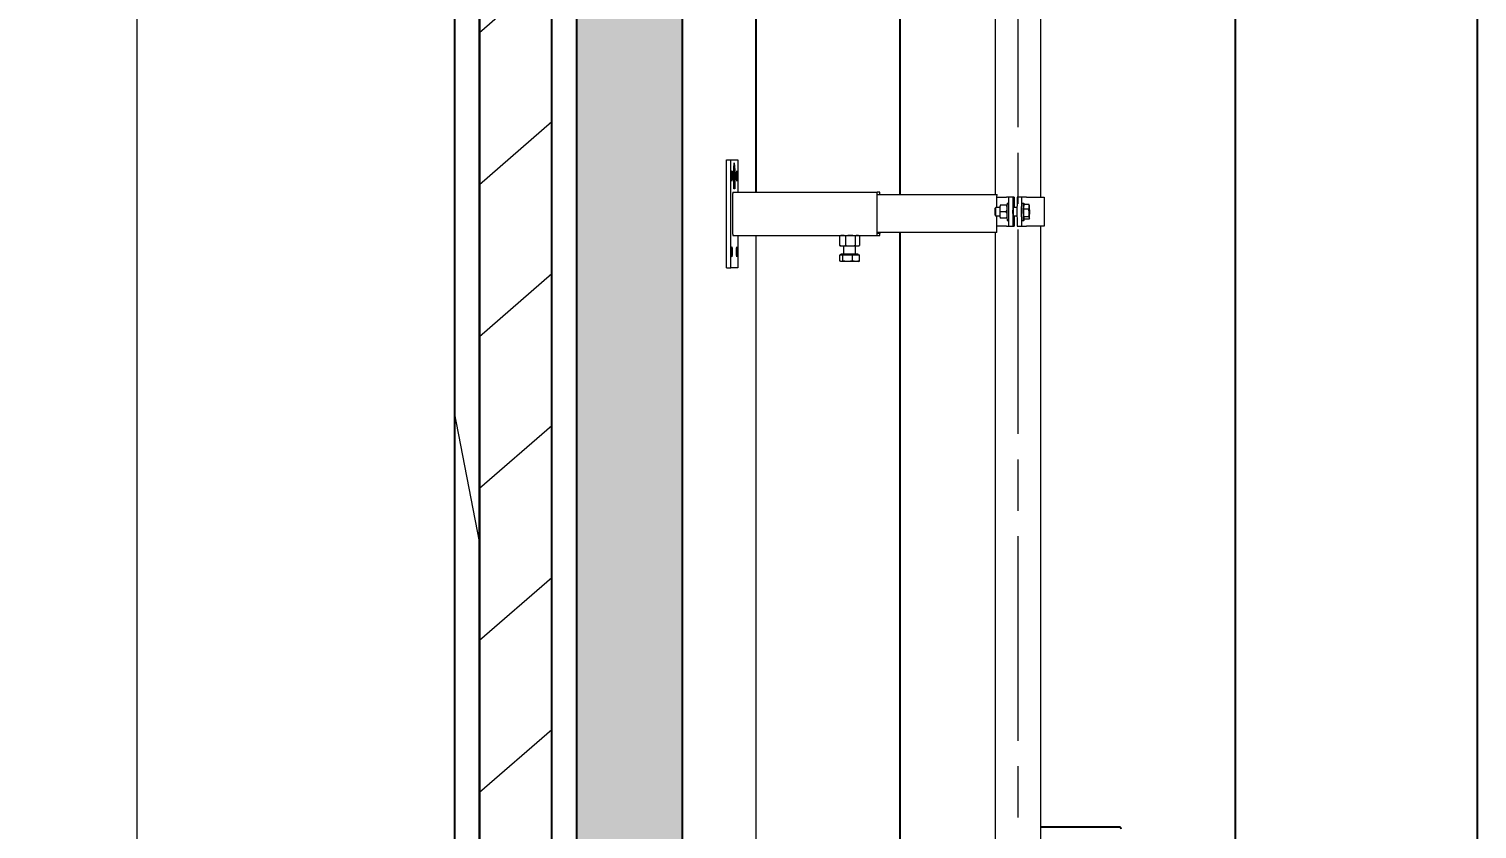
# Model space of a CAD drawing. Header units: millimetres. Extents: x -4172 to 126100, y -2 to 142133.
# Drawn here: x 36303 to 40315, y 28838 to 31055 of the extents above; entities that cross this region are included whole.
import ezdxf

# ---------------------------------------------------------------- set-up
doc = ezdxf.new("R2010")
doc.units = ezdxf.units.MM
doc.header["$LTSCALE"] = 100
doc.linetypes.add('CHAIN', pattern=[0.3543, 0.2362, -0.0295, 0.0591, -0.0295])
for name, color, linetype, lineweight in [('Dimension', 7, 'Continuous', 18), ('Hatch', 7, 'Continuous', 18), ('Visible', 7, 'Continuous', 25)]:
    doc.layers.add(name, color=color, linetype=linetype, lineweight=lineweight)
doc.layers.add('P_Sulphurous liquid (SL)', color=200, linetype='Continuous', lineweight=18, true_color=0xbf00ff)
doc.layers.add('P_Sulphurous liquid Centerline', color=200, linetype='CHAIN', lineweight=18, true_color=0xbf00ff)
doc.styles.add('Title', font='arial.ttf')
doc.dimstyles.new('Default - Method 2b', dxfattribs={"dimscale": 100, "dimtxt": 3, "dimasz": 2.5, "dimexe": 3, "dimexo": 0.5, "dimgap": 0.7, "dimtad": 0, "dimtoh": 1, "dimdec": 1, "dimrnd": 1e-08, "dimtxsty": 'Title', "dimcen": 0.09, "dimdle": 10, "dimclrd": 256, "dimclre": 256, "dimclrt": 7, "dimadec": 0, "dimazin": 2, "dimtfac": 0.833333, "dimtdec": 1, "dimtmove": 0, "dimatfit": 3, "dimfxl": 1, "dimtolj": 1, "dimlwd": -1, "dimlwe": -1, "dimarcsym": 0})

# ---------------------------------------------------------------- blocks, each defined once
blk = doc.blocks.new('*D83')
at = {"layer": 'Defpoints', "color": 0, "transparency": 16777216}
for p in [(38856.8, 36682.4), (36603.5, 26682.4), (37185.2, 26682.4)]:
    blk.add_point(p, dxfattribs=at)
at = {"layer": 'Dimension', "transparency": 16777216}
for p, q in [((38806.8, 36682.4), (36303.5, 36682.4)), ((36603.5, 36432.4), (36603.5, 32199.9)), ((36603.5, 26932.4), (36603.5, 31165)), ((37135.2, 26682.4), (36303.5, 26682.4))]:
    blk.add_line(p, q, dxfattribs=at)
for points in [[(36561.8, 36432.4), (36645.1, 36432.4), (36603.5, 36682.4)], [(36561.8, 26932.4), (36645.1, 26932.4), (36603.5, 26682.4)]]:
    blk.add_solid(points, dxfattribs=at)
at = {"layer": 'Dimension', "color": 7, "transparency": 16777216, "insert": (36756.6, 31235), "char_height": 300, "attachment_point": 7, "rotation": 90, "style": 'Title'}
blk.add_mtext('\\A1;5000', dxfattribs=at)

msp = doc.modelspace()

# ---------------------------------------------------------------- hatches: boundary and pattern name
at = {"layer": 'Hatch'}
h = msp.add_hatch(dxfattribs=at)
h.set_pattern_fill('ANSI31', color=256, scale=2540, angle=56.07553, style=0)
h.set_pattern_definition([(101.0755, (0, 0), (-311.5865, -60.9927), [])])
h.paths.add_polyline_path([(37481.75, 25922.43), (37486.06, 25922.43), (37488.85, 25922.43), (37551.77, 25922.43), (37551.77, 37652.43), (37481.75, 37652.43)])
h = msp.add_hatch(dxfattribs=at)
h.set_pattern_fill('ANSI31', color=256, scale=2540, angle=-3.92467, style=0)
h.set_pattern_definition([(41.0753, (0, 0), (-208.6136, 239.3462), [])])
h.paths.add_polyline_path([(37751.85, 25922.43), (37751.85, 37652.43), (37551.77, 37652.43), (37551.77, 25922.43)])
h = msp.add_hatch(dxfattribs=at)
h.set_pattern_fill('AR-CONC', color=256, scale=53.832768, angle=26.07536, style=0)
h.set_pattern_definition([(76.07536, (0, 0), (361.669, 139.3777), [40.3746, -444.1203]), (21.07536, (0, 0), (-245.0774, 330.8793), [32.2997, -355.2963]), (126.5268, (30.14, 11.6), (116.5915, 470.257), [34.313, -377.4442]), (72.2596, (-47.32, 96.7), (555.214, 172.5), [60.562, -666.1805]), (122.711, (-1.06, 111.1), (221.4424, 692.1833), [51.47, -566.1666]), (17.2595, (-47.3, 96.7), (221.4424, 692.183), [48.4495, -532.9444]), (47.07536, (12.86, 96.2), (383.8945, -53.438), [40.3746, -444.1203]), (352.07536, (12.86, 96.2), (-53.936, 408.2095), [32.2997, -355.2963]), (97.5268, (44.85, 91.74), (329.9584, 354.7714), [34.313, -377.4442]), (63.57536, (0, 0), (-72.8908, 163.8431), [0, -350.98965, 0, -360.67955, 0, -356.6421]), (33.57536, (0, 0), (33.87624, 252.9603), [0, -205.6412, 0, -342.9147, 0, -135.9277]), (353.57536, (-107.83, -52.77), (263.4588, 115.40885), [0, -134.5819, 0, -419.8956, 0, -557.1692]), (343.57536, (-156.18, -76.43), (258.3037, 186.3998), [0, -174.9565, 0, -278.8537, 0, -395.6708])])
h.paths.add_polyline_path([(38113.67, 37642.43), (37820.38, 37642.43), (37820.38, 25922.43), (37820.38, 25582.43), (38113.67, 25582.43), (38113.67, 25922.43)])

# ---------------------------------------------------------------- linework, layer by layer
at = {"layer": 'P_Sulphurous liquid (SL)'}
for p, q in [((38980.6, 30596.43), (38980.6, 33190.43)), ((39106.6, 30588.43), (39106.6, 33208.43)), ((38235.33, 30692.43), (38247.3, 30692.43)), ((38235.33, 30392.43), (38235.33, 30692.43)), ((38247.3, 30692.43), (38267.24, 30692.43)), ((38247.3, 30392.43), (38247.3, 30692.43)), ((38267.24, 30692.43), (38267.24, 30602.43)), ((38255.25, 30653.43), (38257.27, 30683.84)), ((38256.27, 30653.43), (38255.25, 30653.43)), ((38255.41, 30654.43), (38255.32, 30654.43)), ((38257.27, 30682.43), (38255.41, 30654.43)), ((38255.41, 30654.43), (38256.34, 30654.43)), ((38255.84, 30654.43), (38255.84, 30653.43)), ((38256.27, 30611.43), (38256.27, 30653.43)), ((38256.34, 30654.43), (38256.34, 30612.43)), ((38256.58, 30669.57), (38256.71, 30669.57)), ((38256.58, 30660.84), (38256.58, 30669.57)), ((38256.92, 30656.87), (38256.65, 30656.87)), ((38256.71, 30669.57), (38256.71, 30660.84)), ((38257.13, 30669.57), (38257.25, 30669.57)), ((38257.13, 30660.79), (38257.13, 30669.57)), ((38257.27, 30682.43), (38257.18, 30682.43)), ((38257.25, 30669.57), (38257.25, 30660.84)), ((38257.27, 30683.84), (38259.29, 30653.43)), ((38259.13, 30654.43), (38257.27, 30682.43)), ((38257.43, 30669.57), (38257.67, 30669.57)), ((38257.43, 30655.57), (38257.43, 30669.57)), ((38257.56, 30667.96), (38257.43, 30667.96)), ((38257.56, 30662.38), (38257.43, 30662.38)), ((38257.56, 30660.79), (38257.43, 30660.79)), ((38257.56, 30655.57), (38257.43, 30655.57)), ((38257.66, 30667.96), (38257.56, 30667.96)), ((38257.56, 30667.96), (38257.56, 30662.38)), ((38257.56, 30662.38), (38257.64, 30662.38)), ((38257.56, 30660.79), (38257.56, 30655.57)), ((38257.66, 30660.79), (38257.56, 30660.79)), ((38258.2, 30612.43), (38258.2, 30654.43)), ((38258.2, 30654.43), (38259.13, 30654.43)), ((38258.27, 30653.43), (38258.2, 30653.43)), ((38258.27, 30653.43), (38258.27, 30611.43)), ((38259.29, 30653.43), (38258.27, 30653.43)), ((38258.73, 30654.43), (38258.79, 30653.43)), ((38256.34, 30612.43), (38256.27, 30612.43)), ((38258.27, 30611.43), (38256.27, 30611.43)), ((38256.34, 30612.43), (38258.2, 30612.43)), ((38257.77, 30612.43), (38257.77, 30611.43)), ((38253.28, 30486.43), (38253.28, 30598.43)), ((38253.55, 30602.43), (38652.67, 30602.43)), ((38652.4, 30598.43), (38652.4, 30486.43)), ((38660.11, 30602.43), (38652.67, 30602.43)), ((38652.8, 30596.43), (38654.19, 30596.43)), ((38652.8, 30488.43), (38652.8, 30596.43)), ((38654.19, 30596.43), (38984.87, 30596.43)), ((38660.37, 30596.43), (38660.37, 30598.43)), ((38983.61, 30577.43), (38983.61, 30560.43)), ((38984.14, 30588.43), (39011.38, 30588.43)), ((38984.14, 30560.43), (38984.14, 30577.43)), ((38984.87, 30596.43), (38985.29, 30596.43)), ((38993.29, 30566.12), (38993.4, 30566.43)), ((39011.77, 30566.43), (38993.83, 30566.43)), ((39016.72, 30588.43), (39011.38, 30588.43)), ((39013.47, 30572.43), (39016.47, 30572.43)), ((39028.69, 30588.43), (39016.72, 30588.43)), ((39032.19, 30588.43), (39028.69, 30588.43)), ((39032.19, 30588.43), (39032.26, 30588.43)), ((39032.26, 30588.43), (39032.26, 30560.43)), ((39052.64, 30588.43), (39040.67, 30588.43)), ((39056.14, 30588.43), (39052.64, 30588.43)), ((39054.38, 30572.43), (39059.37, 30572.43)), ((39066.94, 30588.43), (39056.14, 30588.43)), ((39059.91, 30566.43), (39059.37, 30566.43)), ((39059.57, 30561.89), (39060.09, 30568.79)), ((39073.05, 30568.79), (39060.09, 30568.79)), ((39066.94, 30588.43), (39115.9, 30588.43)), ((39074.55, 30566.12), (39074.49, 30566.29)), ((39115.9, 30588.43), (39115.9, 30508.43)), ((38979.5, 30558.4), (38981.49, 30560.4)), ((38979.5, 30538.45), (38981.49, 30536.45)), ((38992.62, 30560.43), (38981.54, 30560.43)), ((38992.62, 30536.43), (38981.54, 30536.43)), ((38983.61, 30536.43), (38983.61, 30490.43)), ((38984.14, 30490.43), (38984.14, 30536.43)), ((39011.08, 30548.43), (38993.14, 30548.43)), ((38993.29, 30530.73), (38993.4, 30530.43)), ((39011.77, 30530.43), (38993.83, 30530.43)), ((39040.31, 30560.43), (39030.43, 30560.43)), ((39040.31, 30536.43), (39030.43, 30536.43)), ((39032.26, 30536.43), (39032.26, 30508.43)), ((39059.06, 30554.99), (39059.57, 30561.89)), ((39072.01, 30554.99), (39059.06, 30554.99)), ((39059.19, 30544.81), (39059.06, 30554.99)), ((39059.33, 30534.63), (39059.19, 30544.81)), ((39072.29, 30534.63), (39059.33, 30534.63)), ((39059.99, 30531.35), (39059.33, 30534.63)), ((39060.17, 30530.43), (39059.37, 30530.43)), ((39060.64, 30528.06), (39059.99, 30531.35)), ((39073.6, 30528.06), (39060.64, 30528.06)), ((39074.55, 30530.73), (39073.65, 30528.2)), ((38983.61, 30490.43), (38652.8, 30490.43)), ((38659.98, 30488.43), (38652.8, 30488.43)), ((38659.98, 30490.43), (38659.98, 30488.43)), ((38660.37, 30486.43), (38660.37, 30490.43)), ((38980.6, 27896.43), (38980.6, 30490.43)), ((38984.14, 30490.43), (38983.61, 30490.43)), ((39011.38, 30508.43), (38984.14, 30508.43)), ((39011.38, 30508.43), (39016.72, 30508.43)), ((39013.47, 30524.43), (39016.47, 30524.43)), ((39016.72, 30508.43), (39028.69, 30508.43)), ((39028.69, 30508.43), (39032.19, 30508.43)), ((39032.26, 30508.43), (39032.19, 30508.43)), ((39040.67, 30508.43), (39052.64, 30508.43)), ((39052.64, 30508.43), (39056.14, 30508.43)), ((39054.38, 30524.43), (39059.37, 30524.43)), ((39056.14, 30508.43), (39066.94, 30508.43)), ((39115.9, 30508.43), (39066.94, 30508.43)), ((39106.6, 27888.43), (39106.6, 30508.43)), ((38253.55, 30482.43), (38652.67, 30482.43)), ((38267.24, 30482.43), (38267.24, 30392.43)), ((38317.89, 27902.43), (38317.89, 30482.43)), ((38548.97, 30481.07), (38548.97, 30454.78)), ((38552.56, 30482.43), (38550.14, 30481.54)), ((38552.56, 30453.43), (38550.14, 30454.31)), ((38552.56, 30453.43), (38556.97, 30453.43)), ((38556.97, 30453.43), (38578.78, 30453.43)), ((38560.56, 30430.43), (38560.56, 30453.43)), ((38564.98, 30481.07), (38564.98, 30454.78)), ((38578.78, 30453.43), (38598.37, 30453.43)), ((38592.56, 30430.43), (38592.56, 30453.43)), ((38592.57, 30454.78), (38592.57, 30481.07)), ((38598.37, 30453.43), (38600.56, 30453.43)), ((38600.56, 30482.43), (38602.98, 30481.54)), ((38600.56, 30453.43), (38602.98, 30454.31)), ((38604.16, 30481.07), (38604.16, 30454.78)), ((38652.67, 30482.43), (38660.11, 30482.43)), ((38549.47, 30411.78), (38549.47, 30428.83)), ((38549.47, 30428.83), (38553.72, 30428.83)), ((38552.56, 30410.43), (38551.35, 30410.87)), ((38600.56, 30430.43), (38552.56, 30430.43)), ((38552.56, 30428.83), (38552.56, 30430.43)), ((38553.72, 30410.43), (38552.56, 30410.43)), ((38553.72, 30428.83), (38557.96, 30428.83)), ((38571.51, 30410.43), (38553.72, 30410.43)), ((38557.96, 30411.78), (38557.96, 30428.83)), ((38557.96, 30428.83), (38571.51, 30428.83)), ((38571.51, 30428.83), (38585.05, 30428.83)), ((38594.35, 30410.43), (38571.51, 30410.43)), ((38585.05, 30428.83), (38594.35, 30428.83)), ((38585.05, 30411.78), (38585.05, 30428.83)), ((38594.35, 30428.83), (38603.65, 30428.83)), ((38600.56, 30410.43), (38594.35, 30410.43)), ((38600.56, 30428.83), (38600.56, 30430.43)), ((38600.56, 30410.43), (38601.78, 30410.87)), ((38603.65, 30411.78), (38603.65, 30428.83)), ((38235.33, 30392.43), (38247.3, 30392.43)), ((38267.24, 30392.43), (38247.3, 30392.43))]:
    msp.add_line(p, q, dxfattribs=at)
for centre in [(38250.29, 30647.43), (38264.25, 30647.43), (38250.29, 30437.43), (38264.25, 30437.43)]:
    msp.add_ellipse(centre, major_axis=(0, 14), ratio=0.0664523, dxfattribs=at)
for centre, major_axis, start_param, end_param in [((38253.55, 30598.43), (0, 4), 0, 1.5707963), ((38652.67, 30598.43), (0, 4), 0, 1.5707963), ((38660.11, 30598.43), (0, 4), 4.712389, 6.2831853), ((38984.87, 30577.43), (0, 19), 0, 1.5707963), ((38993.51, 30548.43), (0, 18), 0.1840174, 1.0471976), ((39013.47, 30548.43), (0, -24), 3.1415927, 6.2831853), ((39025.64, 30548.43), (0, -140), 4.4226389, 5.0021391), ((39037.61, 30548.43), (0, 140), 1.2810462, 1.8605464), ((39049.58, 30548.43), (0, -140), 4.4226389, 5.0021391), ((39061.56, 30548.43), (0, 140), 1.2810462, 1.8605464), ((39054.38, 30548.43), (0, -24), 3.1415927, 6.2831853), ((39059.37, 30548.43), (0, -24), 2.5836552, 6.9474363), ((39059.37, 30548.43), (0, -18), 3.1415927, 6.2831853), ((39074.33, 30548.43), (0, 18), 5.9619766, 7.0091742), ((39074.33, 30548.43), (0, 18), 4.9147791, 5.9619766), ((38979.54, 30548.43), (0, -10), 3.2082415, 6.2165365), ((38981.54, 30548.43), (0, -12), 3.1415927, 6.2831853), ((38993.51, 30548.43), (0, 18), 1.0471976, 2.0943951), ((38993.51, 30548.43), (0, -18), 5.2359878, 6.0991679), ((39030.43, 30548.43), (0, -12), 3.1415927, 6.2831853), ((39074.33, 30548.43), (0, 18), 0.7259889, 1.7731864), ((39074.33, 30548.43), (0, -18), 4.9147791, 5.9619766), ((39074.33, 30548.43), (0, -18), 5.9619766, 7.0091742), ((39074.33, 30548.43), (0, -18), 0.7259889, 1.7731864), ((38253.55, 30486.43), (0, -4), 4.712389, 6.2831853), ((38652.67, 30486.43), (0, -4), 4.712389, 6.2831853), ((38660.11, 30486.43), (0, -4), 0, 1.5707963)]:
    msp.add_ellipse(centre, major_axis=major_axis, ratio=0.0664523, start_param=start_param, end_param=end_param, dxfattribs=at)
for points in [[(38256.67, 30656.57), (38256.62, 30657.3), (38256.58, 30659.34), (38256.58, 30660.84)], [(38256.69, 30656.87), (38256.68, 30656.73), (38256.67, 30656.6)], [(38256.92, 30655.28), (38256.84, 30655.28), (38256.71, 30655.92), (38256.67, 30656.57)], [(38256.71, 30660.84), (38256.71, 30659.86), (38256.72, 30658.55), (38256.75, 30658.01)], [(38256.75, 30658.01), (38256.77, 30657.44), (38256.86, 30656.87), (38256.92, 30656.87)], [(38256.92, 30656.87), (38256.98, 30656.87), (38257.07, 30657.44), (38257.09, 30658.01)], [(38257.17, 30656.57), (38257.12, 30655.91), (38257, 30655.28), (38256.92, 30655.28)], [(38257.09, 30658.01), (38257.11, 30658.55), (38257.13, 30659.85), (38257.13, 30660.79)], [(38257.25, 30660.84), (38257.25, 30659.37), (38257.22, 30657.29), (38257.17, 30656.57)], [(38257.43, 30668.45), (38257.45, 30668.23), (38257.46, 30667.96)], [(38257.44, 30662.24), (38257.44, 30662.19), (38257.43, 30662.13)], [(38257.45, 30662.38), (38257.44, 30662.31), (38257.44, 30662.24)], [(38257.64, 30662.38), (38257.72, 30662.38), (38257.81, 30662.74), (38257.84, 30663.22)], [(38257.82, 30667.43), (38257.79, 30667.72), (38257.72, 30667.96), (38257.66, 30667.96)], [(38257.94, 30662.24), (38257.89, 30661.53), (38257.76, 30660.79), (38257.66, 30660.79)], [(38257.67, 30669.57), (38257.75, 30669.57), (38257.86, 30669.16), (38257.91, 30668.7)], [(38257.89, 30665.3), (38257.89, 30666.02), (38257.86, 30667.09), (38257.82, 30667.43)], [(38257.84, 30663.22), (38257.87, 30663.64), (38257.89, 30664.63), (38257.89, 30665.3)], [(38257.91, 30668.7), (38257.96, 30668.17), (38258.02, 30666.52), (38258.02, 30665.35)], [(38258.02, 30665.35), (38258.02, 30664.44), (38257.98, 30662.81), (38257.94, 30662.24)]]:
    msp.add_open_spline(points, degree=2, dxfattribs=at)
for points, weights in [([(38993.83, 30566.43), (38992.64, 30561.6), (38992.48, 30557.43)], [1.14735010412, 1.11179941695, 1]), ([(38993.4, 30566.43), (38993.4, 30566.43), (38993.83, 30566.43)], [1.06388982611, 1.12320535518, 1.14735010412]), ([(39011.77, 30566.43), (39012.13, 30566.43), (39012.41, 30566.43)], [1.14735010412, 1.13779859266, 1.12274305092]), ([(39012.22, 30563.25), (39012.05, 30564.78), (39011.77, 30566.43)], [1.11325472839, 1.13494468024, 1.14735010412]), ([(39074.49, 30566.29), (39074.08, 30567.45), (39073.05, 30568.79)], [1.01522605345, 1.03107735833, 1.00403051866]), ([(39073.05, 30568.79), (39073.78, 30565.09), (39073.54, 30561.89)], [1.00403051866, 1.04004449402, 1]), ([(38992.48, 30557.43), (38992.32, 30553.25), (38993.14, 30548.43)], [1, 1.11179941695, 1.14735010412]), ([(38993.14, 30548.43), (38992.32, 30543.6), (38992.48, 30539.43)], [1.14735010412, 1.11179941695, 1]), ([(38992.48, 30539.43), (38992.64, 30535.25), (38993.83, 30530.43)], [1, 1.11179941695, 1.14735010412]), ([(38993.83, 30530.43), (38993.4, 30530.43), (38993.4, 30530.43)], [1.14735010412, 1.12320535518, 1.06388982611]), ([(39011.08, 30548.43), (39011.58, 30550.46), (39011.9, 30552.32)], [1.14735010412, 1.13206416876, 1.10268142974]), ([(39011.9, 30544.53), (39011.58, 30546.39), (39011.08, 30548.43)], [1.10268142974, 1.13206416876, 1.14735010412]), ([(39011.77, 30530.43), (39012.05, 30532.07), (39012.22, 30533.6)], [1.14735010412, 1.13494468024, 1.11325472839]), ([(39012.41, 30530.43), (39012.13, 30530.43), (39011.77, 30530.43)], [1.12274305092, 1.13779859266, 1.14735010412]), ([(39073.54, 30561.89), (39073.3, 30558.68), (39072.01, 30554.99)], [1, 1.04004449402, 1.00403051866]), ([(39072.01, 30554.99), (39073.1, 30549.53), (39073.16, 30544.81)], [1.00403051866, 1.04004449402, 1]), ([(39073.16, 30544.81), (39073.23, 30540.08), (39072.29, 30534.63)], [1, 1.04004449402, 1.00403051866]), ([(39072.29, 30534.63), (39073.65, 30532.87), (39073.96, 30531.35)], [1.00403051866, 1.04004449402, 1]), ([(39073.96, 30531.35), (39074.26, 30529.82), (39073.6, 30528.06)], [1, 1.04004449402, 1.00403051866]), ([(38556.97, 30482.43), (38553.26, 30482.43), (38548.97, 30481.07)], [1, 1.11576506476, 1.15554960661]), ([(38548.97, 30481.07), (38549.57, 30481.34), (38550.14, 30481.54)], [1.15554960661, 1.14761518362, 1.1366586925]), ([(38550.14, 30454.31), (38549.57, 30454.51), (38548.97, 30454.78)], [1.1366586925, 1.14761518362, 1.15554960661]), ([(38548.97, 30454.78), (38553.26, 30453.43), (38556.97, 30453.43)], [1.15554960661, 1.11576506476, 1]), ([(38564.98, 30481.07), (38560.69, 30482.43), (38556.97, 30482.43)], [1.15554960661, 1.11576506476, 1]), ([(38556.97, 30453.43), (38560.69, 30453.43), (38564.98, 30454.78)], [1, 1.11576506476, 1.15554960661]), ([(38578.78, 30482.43), (38572.37, 30482.43), (38564.98, 30481.07)], [1, 1.11576506476, 1.15554960661]), ([(38564.98, 30454.78), (38572.37, 30453.43), (38578.78, 30453.43)], [1.15554960661, 1.11576506476, 1]), ([(38592.57, 30481.07), (38585.18, 30482.43), (38578.78, 30482.43)], [1.15554960661, 1.11576506476, 1]), ([(38578.78, 30453.43), (38585.18, 30453.43), (38592.57, 30454.78)], [1, 1.11576506476, 1.15554960661]), ([(38598.37, 30482.43), (38595.68, 30482.43), (38592.57, 30481.07)], [1, 1.11576506476, 1.15554960661]), ([(38592.57, 30454.78), (38595.68, 30453.43), (38598.37, 30453.43)], [1.15554960661, 1.11576506476, 1]), ([(38604.16, 30481.07), (38601.05, 30482.43), (38598.37, 30482.43)], [1.15554960661, 1.11576506476, 1]), ([(38598.37, 30453.43), (38601.05, 30453.43), (38604.16, 30454.78)], [1, 1.11576506476, 1.15554960661]), ([(38553.72, 30410.43), (38551.75, 30410.43), (38549.47, 30411.78)], [1, 1.04818815859, 1.01981541865]), ([(38557.96, 30411.78), (38555.69, 30410.43), (38553.72, 30410.43)], [1.01981541865, 1.04818815859, 1]), ([(38571.51, 30410.43), (38565.22, 30410.43), (38557.96, 30411.78)], [1, 1.04818815859, 1.01981541865]), ([(38585.05, 30411.78), (38577.79, 30410.43), (38571.51, 30410.43)], [1.01981541865, 1.04818815859, 1]), ([(38594.35, 30410.43), (38590.04, 30410.43), (38585.05, 30411.78)], [1, 1.04818815859, 1.01981541865]), ([(38603.65, 30411.78), (38598.67, 30410.43), (38594.35, 30410.43)], [1.01981541865, 1.04818815859, 1]), ([(38601.78, 30410.87), (38602.67, 30411.19), (38603.65, 30411.78)], [1.03009596202, 1.03189907748, 1.01981541865])]:
    msp.add_rational_spline(points, weights, degree=2, dxfattribs=at)
at = {"layer": 'P_Sulphurous liquid Centerline', "ltscale": 23.990969}
msp.add_line((39043.6, 26532.43), (39043.6, 36832.43), dxfattribs=at)
at = {"layer": 'Visible'}
for p, q in [((37481.75, 37652.43), (37481.75, 25922.43)), ((37551.77, 37652.43), (37551.77, 25922.43)), ((37551.77, 25922.43), (37551.77, 37652.43)), ((37751.85, 25922.43), (37751.85, 37652.43)), ((37820.38, 37642.43), (37820.38, 25582.43)), ((38113.67, 25582.43), (38113.67, 37642.43)), ((39645.97, 28522.73), (39645.97, 37642.43)), ((40314.63, 37642.43), (40314.63, 28092.74)), ((38317.89, 30602.43), (38317.89, 33182.43)), ((38716.6, 30596.43), (38716.6, 33190.43)), ((38716.6, 27896.43), (38716.6, 30490.43)), ((39326.03, 28842.43), (39106.6, 28842.43))]:
    msp.add_line(p, q, dxfattribs=at)
msp.add_ellipse((39326.03, 28822.43), major_axis=(0, 20), ratio=0.2256593, start_param=5.574559, end_param=6.2831853, dxfattribs=at)

# ---------------------------------------------------------------- dimensions: what is measured, and where the dimension line sits
at = {"layer": 'Dimension'}
dim = msp.add_linear_dim(base=(36603.45, 26682.43), p1=(38856.76, 36682.43), p2=(37185.16, 26682.43), angle=90, dimstyle='Default - Method 2b', override={"dimgap": 0.7, "dimtoh": 0, "dimdec": 1, "dimlfac": 0.5, "dimtol": 0, "dimlim": 0, "dimtp": 0, "dimtm": 0, "dimtdec": 1, "dimtofl": 0, "dimatfit": 1}, dxfattribs=at)
dim.commit()
dim.dimension.update_dxf_attribs({"geometry": '*D83', "text_midpoint": (36603.45, 31682.43), "dimtype": 160})

doc.saveas('drawing.dxf')
